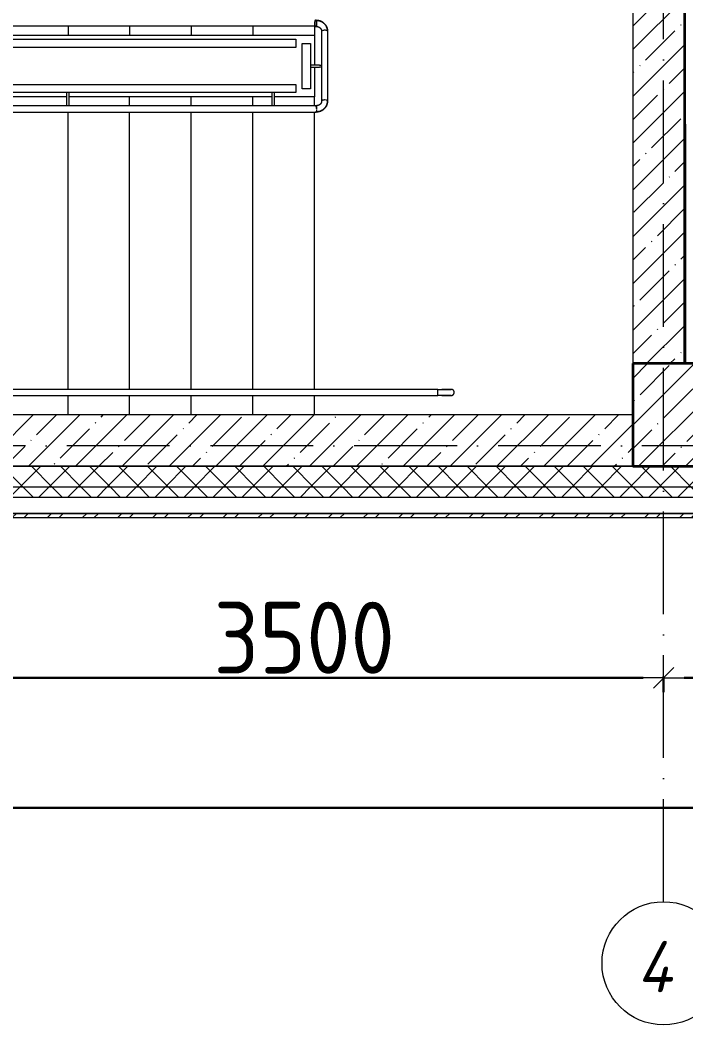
# Model space of a CAD drawing. Header units: millimetres. Extents: x -213536 to 1564669, y -45299 to 942238.
# Drawn here: x 435359 to 438601, y 422415 to 427309 of the extents above; entities that cross this region are included whole.
import ezdxf

# ---------------------------------------------------------------- set-up
doc = ezdxf.new("R2010")
doc.units = ezdxf.units.MM
doc.linetypes.add('50_200_ШТРИХ_1Т_ш5_п1_п1_', pattern=[700, 500, -100, 0, -100])
for name, color, linetype, lineweight in [('0-1', 7, 'Continuous', 5), ('0-2', 7, 'Continuous', 9), ('3) ЖБ 4м', 3, 'Continuous', 30), ('Контуры', 7, 'Continuous', 9), ('Линии подступенков', 7, 'Continuous', 9), ('Линии свеса', 7, 'Continuous', 9), ('Несущие колонны', 7, 'Continuous', 9), ('Несущие колонны-1', 7, 'Continuous', 35), ('Общие ребра', 7, 'Continuous', 9), ('Ограждение', 7, 'Continuous', 9), ('Оси', 7, 'Continuous', 9), ('Оси-1', 7, 'Continuous', 20), ('Оси-2', 7, '50_200_ШТРИХ_1Т_ш5_п1_п1_', 9), ('Размеры', 7, 'Continuous', 15), ('Стены-1', 7, 'Continuous', 13), ('Штриховка разреза-1', 7, 'Continuous', 9)]:
    doc.layers.add(name, color=color, linetype=linetype, lineweight=lineweight)
doc.layers.get('0-2').off()
doc.styles.add('ISOCPEUR_I_1', font='isocpeui.ttf', dxfattribs={"width": 0.85, "height": 2.5})
doc.styles.add('СПДС', font='isocpeur.ttf', dxfattribs={"width": 0.9})
doc.dimstyles.new('Размера А3', dxfattribs={"dimtxt": 200, "dimasz": 100, "dimexe": 70, "dimexo": 100, "dimgap": 20, "dimtad": 1, "dimdec": 0, "dimrnd": 10, "dimzin": 0, "dimdsep": 46, "dimtxsty": 'СПДС', "dimblk": 'ARROWHEAD_6', "dimcen": 1, "dimclrd": 256, "dimclre": 256, "dimclrt": 256, "dimazin": 0, "dimtfac": 1, "dimtdec": 0, "dimtmove": 2, "dimatfit": 3, "dimfxl": 1, "dimtolj": 1, "dimtzin": 0, "dimarcsym": 0})
pattern_1 = [(45, (0, 0), (-70.71068, 70.71068), []), (135, (0, 0), (-70.71068, -70.71068), [])]
pattern_2 = [(45, (0, 0), (-114.0493, 114.0493), []), (45, (114.05, 0), (-114.0493, 114.0493), [201.612, -40.322, 3.353, -36.97])]

# ---------------------------------------------------------------- blocks, each defined once
blk = doc.blocks.new('Ось сетки - Круг_Ø6_00__ISO-2_5_0_9K_-16731441-АИ2_03_План отделки стен 3-го этажа _Часть 2_')
at = {"layer": 'Оси-1'}
blk.add_circle((0, 0), 3, dxfattribs=at)
blk = doc.blocks.new('ARROWHEAD_6')
at = {"color": 0, "linetype": 'Continuous'}
for p, q in [((-0.5, -0.5), (0.5, 0.5)), ((0, 0), (-1, 0))]:
    blk.add_line(p, q, dxfattribs=at)
blk = doc.blocks.new('*D4713')
at = {"layer": 'Defpoints', "color": 0, "transparency": 16777216}
for p in [(434992.1, 424211.7), (438492.1, 424211.7), (438492.1, 424105.6)]:
    blk.add_point(p, dxfattribs=at)
at = {"layer": 'Размеры', "lineweight": -2, "transparency": 16777216}
for p, q in [((434992.1, 424111.7), (434992.1, 424035.6)), ((435092.1, 424105.6), (438392.1, 424105.6)), ((438492.1, 424111.7), (438492.1, 424035.6))]:
    blk.add_line(p, q, dxfattribs=at)
at = {"layer": 'Размеры', "lineweight": -2, "transparency": 16777216, "xscale": 100, "yscale": 100, "zscale": 100, "rotation": 180}
blk.add_blockref('ARROWHEAD_6', (434992.1, 424105.6), dxfattribs=at)
at = {"layer": 'Размеры', "lineweight": -2, "transparency": 16777216, "xscale": 100, "yscale": 100, "zscale": 100}
blk.add_blockref('ARROWHEAD_6', (438492.1, 424105.6), dxfattribs=at)
at = {"layer": 'Размеры', "transparency": 16777216, "insert": (436742.1, 424300.6), "char_height": 350, "width": 2.488, "attachment_point": 5, "style": 'СПДС'}
blk.add_mtext('\\A1;3500', dxfattribs=at)
blk = doc.blocks.new('*D4714')
at = {"layer": 'Defpoints', "color": 0, "transparency": 16777216}
for p in [(438492.1, 424211.7), (440792.1, 424211.7), (440792.1, 424105.6)]:
    blk.add_point(p, dxfattribs=at)
at = {"layer": 'Размеры', "lineweight": -2, "transparency": 16777216}
for p, q in [((438492.1, 424111.7), (438492.1, 424035.6)), ((438592.1, 424105.6), (440692.1, 424105.6)), ((440792.1, 424111.7), (440792.1, 424035.6))]:
    blk.add_line(p, q, dxfattribs=at)
at = {"layer": 'Размеры', "lineweight": -2, "transparency": 16777216, "xscale": 100, "yscale": 100, "zscale": 100, "rotation": 180}
blk.add_blockref('ARROWHEAD_6', (438492.1, 424105.6), dxfattribs=at)
at = {"layer": 'Размеры', "lineweight": -2, "transparency": 16777216, "xscale": 100, "yscale": 100, "zscale": 100}
blk.add_blockref('ARROWHEAD_6', (440792.1, 424105.6), dxfattribs=at)
at = {"layer": 'Размеры', "transparency": 16777216, "insert": (439642.1, 424300.6), "char_height": 350, "width": 2.488, "attachment_point": 5, "style": 'СПДС'}
blk.add_mtext('\\A1;2300', dxfattribs=at)
blk = doc.blocks.new('*D4743')
at = {"layer": 'Defpoints', "color": 0, "transparency": 16777216}
for p in [(430692.1, 423578.1), (534192.1, 423578.1), (534192.1, 423472.1)]:
    blk.add_point(p, dxfattribs=at)
at = {"layer": 'Размеры', "lineweight": -2, "transparency": 16777216}
for p, q in [((430692.1, 423478.1), (430692.1, 423402.1)), ((430792.1, 423472.1), (534092.1, 423472.1)), ((534192.1, 423478.1), (534192.1, 423402.1))]:
    blk.add_line(p, q, dxfattribs=at)
at = {"layer": 'Размеры', "lineweight": -2, "transparency": 16777216, "xscale": 100, "yscale": 100, "zscale": 100, "rotation": 180}
blk.add_blockref('ARROWHEAD_6', (430692.1, 423472.1), dxfattribs=at)
at = {"layer": 'Размеры', "lineweight": -2, "transparency": 16777216, "xscale": 100, "yscale": 100, "zscale": 100}
blk.add_blockref('ARROWHEAD_6', (534192.1, 423472.1), dxfattribs=at)
at = {"layer": 'Размеры', "transparency": 16777216, "insert": (482442.1, 423667.1), "char_height": 350, "width": 3.544, "attachment_point": 5, "style": 'СПДС'}
blk.add_mtext('\\A1;103500', dxfattribs=at)
blk = doc.blocks.new('О_Элемент ограждения_Обод_Труба_ГОСТ 8645-68 - О_Элемент ограждения_Обод_Труба_ГОСТ 8645-68-30985916-АИ2_03_План отделки стен 3-го этажа _Часть 2_')
at = {"layer": 'Ограждение'}
for p, q in [((-3720, 20), (0, 20)), ((-3720, -20), (-3720, 20)), ((0, 20), (0, -20)), ((0, -20), (-3720, -20))]:
    blk.add_line(p, q, dxfattribs=at)
blk = doc.blocks.new('О_Элемент поручня_Маршевый_Труба_ГОСТ 8732-78 - О_Элемент поручня_Маршевый_Труба_ГОСТ 8732-78-31468009-АИ2_03_План отделки стен 3-го этажа _Часть 2_')
at = {"layer": 'Ограждение'}
blk.add_line((-9.9, 0), (-3926, 0), dxfattribs=at)
at = {"layer": 'Ограждение', "flags": 128}
for points in [[(-3923.3, -24.9), (-3923.9, -27.3), (-3924.7, -29), (-3925.5, -29.9), (-3926.4, -29.9), (-3927.2, -29), (-3928, -27.3)], [(-3927.7, -26.4), (-3927.1, -27.6), (-3926.3, -28.4), (-3925.6, -28.4), (-3924.8, -27.6), (-3924.1, -26.1)]]:
    blk.add_lwpolyline(points, dxfattribs=at)
blk = doc.blocks.new('О_Кронштейн_Форма Г_Круг_ГОСТ 2590-2006 - О_Кронштейн_Форма Г_Круг_ГОСТ 2590-2006-31422595-АИ2_03_План отделки стен 3-го этажа _Часть 2_')
at = {"layer": 'Ограждение'}
for p, q in [((5894.2, 1665), (5894.2, 1720)), ((5904.2, 1720), (5904.2, 1665))]:
    blk.add_line(p, q, dxfattribs=at)
at = {"layer": 'Ограждение', "flags": 128}
for points in [[(5894.2, 1655), (5894.2, 1655.9), (5894.2, 1656.9), (5894.2, 1657.8), (5894.2, 1658.8), (5894.2, 1659.8), (5894.2, 1660.8), (5894.2, 1661.7), (5894.2, 1662.7), (5894.2, 1663.7), (5894.2, 1664.7), (5894.2, 1665)], [(5904.2, 1665), (5904.2, 1664), (5904.2, 1663), (5904.2, 1662), (5904.2, 1661), (5904.2, 1660), (5904.2, 1659.1), (5904.2, 1658.1), (5904.2, 1657.1), (5904.2, 1656.2), (5904.2, 1655.3)]]:
    blk.add_lwpolyline(points, dxfattribs=at)
blk = doc.blocks.new('О_Элемент поручня_Маршевый_Труба_ГОСТ 8732-78 - О_Элемент поручня_Маршевый_Труба_ГОСТ 8732-78-V98-АИ2_03_План отделки стен 3-го этажа _Часть 2_')
at = {"layer": 'Ограждение'}
for p, q in [((-9.9, 0), (-3926, 0)), ((-3926, -30), (-9.9, -30))]:
    blk.add_line(p, q, dxfattribs=at)
at = {"layer": 'Ограждение', "flags": 128}
for points in [[(-7.7, -3.3), (-8.3, -1.5), (-9.1, -0.4), (-9.9, 0)], [(-9.9, -30), (-9.1, -29.6), (-8.3, -28.5), (-7.7, -26.7), (-7.1, -24.4), (-6.7, -21.5), (-6.4, -18.3)]]:
    blk.add_lwpolyline(points, dxfattribs=at)
blk = doc.blocks.new('BSC_Колонна _Прямоугольная - 500х500-V104-АИ2_03_План отделки стен 3-го этажа _Часть 2_')
at = {"layer": 'Несущие колонны'}
h = blk.add_hatch(dxfattribs=at)
h.set_pattern_fill('FP_94', color=256, style=0, pattern_type=2)
h.set_pattern_definition([(45, (-7900, -150), (-114.0493, 114.0493), []), (45, (-7785.95, -150), (-114.0493, 114.0493), [201.613, -40.323, 3.353, -36.97])])
h.paths.add_polyline_path([(-250, -250), (250, -250), (250, 250), (-250, 250)], flags=0)
at = {"layer": 'Несущие колонны-1'}
for p, q in [((250, 250), (-250, 250)), ((-250, 250), (-250, -250)), ((250, -250), (250, 250)), ((-250, -250), (250, -250))]:
    blk.add_line(p, q, dxfattribs=at)
blk = doc.blocks.new('О_Элемент ограждения_Обод_Труба_ГОСТ 8645-68 - О_Элемент ограждения_Обод_Труба_ГОСТ 8645-68-V270-АИ2_03_План отделки стен 3-го этажа _Часть 2_')
at = {"layer": 'Ограждение'}
for p, q in [((-220, 20), (0, 20)), ((-220, -20), (-220, 20)), ((0, 20), (0, -20)), ((0, -20), (-220, -20))]:
    blk.add_line(p, q, dxfattribs=at)
blk = doc.blocks.new('О_Элемент поручня_Торцевой_Труба_ГОСТ 8732-78 - О_Элемент поручня_Торцевой_Труба_ГОСТ 8732-78-V271-АИ2_03_План отделки стен 3-го этажа _Часть 2_')
at = {"layer": 'Ограждение'}
for p, q in [((-4.8, 30), (-344.3, 30)), ((-344.3, 0), (-4.8, 0))]:
    blk.add_line(p, q, dxfattribs=at)
for centre, start_param, end_param in [((-344.3, 15), 3.141593, 3.364478), ((-344.3, 15), 6.021386, 6.057759), ((-344.3, 15), 3.403392, 4.712389), ((-344.3, 15), 5.235988, 5.497787), ((-4.8, 15), 5.759587, 6.283185), ((-4.8, 15), 3.141593, 3.403392), ((-4.8, 15), 5.567113, 5.713362), ((-4.8, 15), 4.712391, 4.949708), ((-4.8, 15), 4.462687, 4.712389)]:
    blk.add_ellipse(centre, major_axis=(0, 15), ratio=0.317305, start_param=start_param, end_param=end_param, dxfattribs=at)
blk = doc.blocks.new('О_Элемент поручня_Загиб_Труба_ГОСТ 8732-78 - О_Элемент поручня_Загиб_Труба_ГОСТ 8732-78-V272-АИ2_03_План отделки стен 3-го этажа _Часть 2_')
at = {"layer": 'Ограждение'}
for p, q in [((6110, 2071.9), (6110, 2071.4)), ((6110, 2041.9), (6110, 2071.9)), ((6110, 2042.4), (6110, 2041.9))]:
    blk.add_line(p, q, dxfattribs=at)
at = {"layer": 'Ограждение', "flags": 128}
for points in [[(6165, 2019), (6165, 2021.1), (6164.8, 2023.3), (6164.6, 2025.4), (6164.3, 2027.6), (6163.9, 2029.7), (6163.4, 2031.8), (6162.8, 2033.8), (6162.1, 2035.9), (6161.4, 2037.9), (6160.5, 2039.9), (6159.6, 2041.8), (6158.6, 2043.7), (6157.6, 2045.6), (6156.4, 2047.4), (6155.2, 2049.2), (6153.9, 2050.9), (6152.5, 2052.6), (6151.1, 2054.2), (6149.6, 2055.7), (6148, 2057.2), (6146.4, 2058.7), (6144.7, 2060), (6143, 2061.3), (6141.2, 2062.6), (6139.4, 2063.7), (6137.5, 2064.8), (6135.6, 2065.8), (6133.7, 2066.8), (6131.7, 2067.6), (6129.7, 2068.4), (6127.6, 2069.1), (6125.6, 2069.8), (6123.5, 2070.3), (6121.4, 2070.8), (6119.2, 2071.2), (6117.1, 2071.5), (6114.9, 2071.7), (6112.8, 2071.9), (6110.6, 2071.9), (6110, 2071.9)], [(6163.5, 2019), (6163.5, 2021.1), (6163.3, 2023.2), (6163.1, 2025.2), (6162.8, 2027.3), (6162.4, 2029.4), (6161.9, 2031.4), (6161.4, 2033.4), (6160.7, 2035.4), (6160, 2037.3), (6159.2, 2039.3), (6158.3, 2041.2), (6157.3, 2043), (6156.3, 2044.8), (6155.2, 2046.6), (6154, 2048.3), (6152.7, 2050), (6151.4, 2051.6), (6150, 2053.2), (6148.5, 2054.7), (6147, 2056.1), (6145.4, 2057.5), (6143.8, 2058.9), (6142.1, 2060.1), (6140.4, 2061.3), (6138.6, 2062.4), (6136.8, 2063.5), (6135, 2064.5), (6133.1, 2065.4), (6131.1, 2066.2), (6129.2, 2067), (6127.2, 2067.7), (6125.2, 2068.3), (6123.1, 2068.9), (6121.1, 2069.3), (6119, 2069.7), (6116.9, 2070), (6114.8, 2070.2), (6112.7, 2070.4), (6110.6, 2070.4), (6110, 2070.4)], [(6110, 2041.9), (6111, 2041.9), (6112.1, 2041.8), (6113.1, 2041.8), (6114.1, 2041.6), (6115.1, 2041.4), (6116.1, 2041.2), (6117.1, 2041), (6118.1, 2040.7), (6119, 2040.4), (6120, 2040), (6120.9, 2039.6), (6121.8, 2039.2), (6122.7, 2038.7), (6123.6, 2038.2), (6124.4, 2037.7), (6125.2, 2037.2), (6126, 2036.6), (6126.8, 2036), (6127.5, 2035.3), (6128.2, 2034.7), (6128.9, 2034), (6129.5, 2033.3), (6130.1, 2032.6), (6130.7, 2031.8), (6131.2, 2031.1), (6131.7, 2030.3), (6132.2, 2029.5), (6132.6, 2028.7), (6133, 2027.9), (6133.4, 2027), (6133.7, 2026.2), (6134, 2025.4), (6134.3, 2024.5), (6134.5, 2023.6), (6134.7, 2022.8), (6134.8, 2021.9), (6134.9, 2021), (6135, 2020.1), (6135, 2019.2), (6135, 2019)]]:
    blk.add_lwpolyline(points, dxfattribs=at)
at = {"layer": 'Ограждение'}
for major_axis, start_param, end_param in [((15, 0), 2.923138, 3.141593), ((15, 0), 1.902818, 2.517638), ((-15, 0), 4.712391, 4.949101), ((15, 0), 1.071633, 1.570798), ((15, 0), 0.322886, 0.957006), ((15, 0), 0, 0.161443)]:
    blk.add_ellipse((6150, 2019), major_axis=major_axis, ratio=0.317305, start_param=start_param, end_param=end_param, dxfattribs=at)
blk = doc.blocks.new('О_Элемент поручня_Загиб_Труба_ГОСТ 8732-78 - О_Элемент поручня_Загиб_Труба_ГОСТ 8732-78-V273-АИ2_03_План отделки стен 3-го этажа _Часть 2_')
at = {"layer": 'Ограждение'}
for p, q in [((6110, 1656.5), (6110, 1656.5)), ((6110, 1642.5), (6110, 1656.2))]:
    blk.add_line(p, q, dxfattribs=at)
at = {"layer": 'Ограждение', "flags": 128}
for points in [[(6110, 1626.5), (6112.2, 1626.6), (6114.3, 1626.7), (6116.5, 1626.9), (6118.6, 1627.2), (6120.8, 1627.6), (6122.9, 1628), (6125, 1628.5), (6127.1, 1629.2), (6129.1, 1629.8), (6131.2, 1630.6), (6133.2, 1631.5), (6135.1, 1632.4), (6137, 1633.4), (6138.9, 1634.4), (6140.7, 1635.6), (6142.5, 1636.8), (6144.3, 1638.1), (6146, 1639.4), (6147.6, 1640.8), (6149.2, 1642.3), (6150.7, 1643.9), (6152.1, 1645.4), (6153.5, 1647.1), (6154.8, 1648.8), (6156.1, 1650.6), (6157.3, 1652.4), (6158.3, 1654.2), (6159.4, 1656.1), (6160.3, 1658.1), (6161.2, 1660), (6161.9, 1662), (6162.6, 1664.1), (6163.2, 1666.1), (6163.7, 1668.2), (6164.2, 1670.3), (6164.5, 1672.5), (6164.8, 1674.6), (6164.9, 1676.7), (6165, 1678.9), (6165, 1679.5)], [(6135, 1679.5), (6135, 1678.6), (6134.9, 1677.7), (6134.8, 1676.8), (6134.7, 1675.9), (6134.5, 1675.1), (6134.3, 1674.2), (6134.1, 1673.3), (6133.8, 1672.5), (6133.5, 1671.6), (6133.1, 1670.8), (6132.8, 1670), (6132.3, 1669.2), (6131.9, 1668.4), (6131.4, 1667.6), (6130.8, 1666.8), (6130.3, 1666.1), (6129.7, 1665.4), (6129.1, 1664.6), (6128.4, 1664), (6127.7, 1663.3), (6127, 1662.7), (6126.2, 1662), (6125.5, 1661.5), (6124.6, 1660.9), (6123.8, 1660.4), (6123, 1659.9), (6122.1, 1659.4), (6121.2, 1659), (6120.2, 1658.6), (6119.3, 1658.2), (6118.3, 1657.9), (6117.4, 1657.6), (6116.4, 1657.3), (6115.4, 1657.1), (6114.4, 1656.9), (6113.4, 1656.8), (6112.3, 1656.6), (6111.3, 1656.6), (6110.3, 1656.5), (6110, 1656.5)], [(6110, 1628), (6112.1, 1628.1), (6114.2, 1628.2), (6116.3, 1628.4), (6118.4, 1628.7), (6120.5, 1629), (6122.6, 1629.5), (6124.6, 1630), (6126.6, 1630.6), (6128.6, 1631.3), (6130.6, 1632), (6132.5, 1632.8), (6134.4, 1633.7), (6136.3, 1634.7), (6138.1, 1635.7), (6139.9, 1636.8), (6141.7, 1638), (6143.4, 1639.3), (6145, 1640.6), (6146.6, 1642), (6148.1, 1643.4), (6149.6, 1644.9), (6151, 1646.4), (6152.4, 1648), (6153.6, 1649.7), (6154.8, 1651.4), (6156, 1653.2), (6157, 1655), (6158, 1656.8), (6158.9, 1658.7), (6159.8, 1660.6), (6160.5, 1662.6), (6161.2, 1664.5), (6161.8, 1666.5), (6162.3, 1668.6), (6162.7, 1670.6), (6163, 1672.7), (6163.3, 1674.7), (6163.4, 1676.8), (6163.5, 1678.9), (6163.5, 1679.5)]]:
    blk.add_lwpolyline(points, dxfattribs=at)
at = {"layer": 'Ограждение'}
for major_axis, start_param, end_param in [((15, 0), 2.692794, 2.917193), ((15, 0), 2.468394, 2.62707), ((15, 0), 1.833599, 2.019595), ((15, 0), 1.570796, 1.795196), ((-15, 0), 3.403392, 4.712389), ((15, 0), 0, 0.222885)]:
    blk.add_ellipse((6150, 1679.5), major_axis=major_axis, ratio=0.317305, start_param=start_param, end_param=end_param, dxfattribs=at)
blk = doc.blocks.new('О_Элемент поручня_Площадочный_Одноуровневый_ГОСТ 8732-78 - О_Элемент поручня_Площадочный_Одноуровневый_ГОСТ 8732-78 2-V274-АИ2_03_План отделки стен 3-го этажа _Часть 2_')
at = {"layer": 'Ограждение'}
for p, q in [((4.9, 40), (0, 40)), ((0, 25), (0, 26.6)), ((0, 25), (0, 26.6)), ((0, 21.1), (0, 23.7)), ((0, 17.5), (0, 18.8)), ((0, 14.4), (0, 16.7)), ((0, 12), (0, 13.7)), ((0, 10), (4.9, 10)), ((4.4, 11.6), (4.9, 11.5))]:
    blk.add_line(p, q, dxfattribs=at)
at = {"layer": 'Ограждение', "flags": 128}
for points in [[(4.9, 10), (3.8, 10.4), (2.8, 11.5), (1.9, 13.3), (1.1, 15.6), (0.5, 18.5), (0.1, 21.7), (0, 23.7)], [(7.1, 11.5), (6.1, 10.4), (4.9, 10)]]:
    blk.add_lwpolyline(points, dxfattribs=at)
blk = doc.blocks.new('О_Элемент поручня_Площадочный_Одноуровневый_ГОСТ 8732-78 - О_Элемент поручня_Площадочный_Одноуровневый_ГОСТ 8732-78 2-V275-АИ2_03_План отделки стен 3-го этажа _Часть 2_')
at = {"layer": 'Ограждение'}
for p, q in [((9.9, 40), (4.9, 40)), ((4.9, 10), (6.1, 10.4)), ((4.9, 10), (9.9, 10)), ((9.9, 39.5), (9.9, 25)), ((9.9, 25), (9.9, 10.5))]:
    blk.add_line(p, q, dxfattribs=at)
at = {"layer": 'Ограждение', "flags": 128}
for points in [[(3.2, 39), (2.1, 37.3), (1.2, 34.9), (0.6, 32), (0.1, 28.6), (0, 25)], [(0, 25), (0.1, 21.7), (0.5, 18.5), (1.1, 15.6), (1.9, 13.3), (2.8, 11.5), (3.8, 10.4), (4.9, 10)], [(6.2, 39.5), (5.5, 39.9), (4.9, 40)]]:
    blk.add_lwpolyline(points, dxfattribs=at)
blk = doc.blocks.new('О_Кронштейн_Форма Г_Круг_ГОСТ 2590-2006 - О_Кронштейн_Форма Г_Круг_ГОСТ 2590-2006-31228197-АИ2_03_План отделки стен 3-го этажа _Часть 2_')
at = {"layer": 'Ограждение'}
for p, q in [((89825, 1855), (89780, 1855)), ((89780, 1845), (89825, 1845))]:
    blk.add_line(p, q, dxfattribs=at)
at = {"layer": 'Ограждение', "flags": 128}
for points in [[(89825, 1855), (89826, 1855), (89827, 1855), (89828, 1855), (89829, 1855), (89830, 1855), (89830.9, 1855), (89831.9, 1855), (89832.9, 1855), (89833.8, 1855), (89834.7, 1855)], [(89835, 1845), (89834.1, 1845), (89833.1, 1845), (89832.2, 1845), (89831.2, 1845), (89830.2, 1845), (89829.2, 1845), (89828.3, 1845), (89827.3, 1845), (89826.3, 1845), (89825.3, 1845), (89825, 1845)]]:
    blk.add_lwpolyline(points, dxfattribs=at)
blk = doc.blocks.new('О_Общий_Элемент поручня_Площадочный_Двухуровневый_С подрезкой_ГОСТ 8732-78 - О_Общий_Элемент поручня_Площадочный_Двухуровневый_С подрезкой_ГОСТ 8732-78-V276-АИ2_03_План отделки стен 3-го этажа _Часть 2_')
at = {"layer": 'Ограждение'}
for p, q in [((0, -10), (20, -10)), ((20, -40), (0, -40))]:
    blk.add_line(p, q, dxfattribs=at)
at = {"layer": 'Ограждение', "flags": 128}
for points in [[(20, -10), (21.8, -10), (23.6, -10), (25.4, -10), (27.2, -10), (28.9, -10), (30.7, -10), (32.4, -10), (34.2, -10), (35.9, -10), (37.5, -10), (39.2, -10), (40.8, -10), (42.4, -10), (43.9, -10), (45.4, -10), (46.9, -10), (48.3, -10), (49.7, -10), (51, -10), (52.3, -10), (53.5, -10), (54.7, -10), (55.8, -10), (56.9, -10), (57.9, -10), (58.8, -10), (59.7, -10), (60.5, -10), (61.3, -10), (61.9, -10), (62.6, -10), (63.1, -10), (63.6, -10), (64, -10), (64.3, -10), (64.6, -10), (64.8, -10), (64.9, -10), (65, -10), (65, -10)], [(65, -10), (65, -10), (64.9, -10), (64.7, -10), (64.4, -10), (64.1, -10), (63.7, -10), (63.2, -10), (62.7, -10), (62.1, -10), (61.4, -10), (60.7, -10), (59.9, -10), (59.1, -10), (58.1, -10), (57.1, -10), (56.1, -10), (55, -10), (53.8, -10), (52.6, -10), (51.4, -10), (50, -10), (48.7, -10), (47.3, -10), (45.8, -10), (44.3, -10), (42.8, -10), (41.2, -10), (39.6, -10), (38, -10), (36.3, -10), (34.6, -10), (32.9, -10), (31.2, -10), (29.4, -10), (27.6, -10), (25.9, -10), (24.1, -10), (22.3, -10), (20.5, -10), (20, -10)], [(65, -40), (65, -40), (64.9, -40), (64.7, -40), (64.4, -40), (64.1, -40), (63.7, -40), (63.2, -40), (62.7, -40), (62.1, -40), (61.4, -40), (60.7, -40), (59.9, -40), (59.1, -40), (58.1, -40), (57.1, -40), (56.1, -40), (55, -40), (53.8, -40), (52.6, -40), (51.4, -40), (50, -40), (48.7, -40), (47.3, -40), (45.8, -40), (44.3, -40), (42.8, -40), (41.2, -40), (39.6, -40), (38, -40), (36.3, -40), (34.6, -40), (32.9, -40), (31.2, -40), (29.4, -40), (27.6, -40), (25.9, -40), (24.1, -40), (22.3, -40), (20.5, -40), (20, -40)], [(20, -40), (21.8, -40), (23.6, -40), (25.4, -40), (27.2, -40), (28.9, -40), (30.7, -40), (32.4, -40), (34.2, -40), (35.9, -40), (37.5, -40), (39.2, -40), (40.8, -40), (42.4, -40), (43.9, -40), (45.4, -40), (46.9, -40), (48.3, -40), (49.7, -40), (51, -40), (52.3, -40), (53.5, -40), (54.7, -40), (55.8, -40), (56.9, -40), (57.9, -40), (58.8, -40), (59.7, -40), (60.5, -40), (61.3, -40), (61.9, -40), (62.6, -40), (63.1, -40), (63.6, -40), (64, -40), (64.3, -40), (64.6, -40), (64.8, -40), (64.9, -40), (65, -40), (65, -40)], [(80, -25), (80, -24.4), (80, -23.8), (79.9, -23.2), (79.8, -22.6), (79.7, -22), (79.6, -21.4), (79.4, -20.9), (79.2, -20.3), (79, -19.7), (78.8, -19.2), (78.6, -18.6), (78.3, -18.1), (78, -17.5), (77.7, -17), (77.4, -16.5), (77, -16), (76.7, -15.6), (76.3, -15.1), (75.9, -14.7), (75.5, -14.2), (75, -13.8), (74.6, -13.4), (74.1, -13.1), (73.6, -12.7), (73.1, -12.4), (72.6, -12.1), (72.1, -11.8), (71.5, -11.5), (71, -11.2), (70.4, -11), (69.9, -10.8), (69.3, -10.6), (68.7, -10.5), (68.1, -10.3), (67.5, -10.2), (67, -10.1), (66.4, -10.1), (65.8, -10), (65.2, -10), (65, -10)], [(65, -40), (65.6, -40), (66.2, -40), (66.8, -39.9), (67.4, -39.8), (68, -39.7), (68.6, -39.6), (69.1, -39.4), (69.7, -39.2), (70.3, -39), (70.8, -38.8), (71.4, -38.6), (71.9, -38.3), (72.5, -38), (73, -37.7), (73.5, -37.4), (74, -37), (74.4, -36.7), (74.9, -36.3), (75.3, -35.9), (75.8, -35.5), (76.2, -35), (76.6, -34.6), (76.9, -34.1), (77.3, -33.6), (77.6, -33.1), (77.9, -32.6), (78.2, -32.1), (78.5, -31.5), (78.8, -31), (79, -30.4), (79.2, -29.9), (79.4, -29.3), (79.5, -28.7), (79.7, -28.1), (79.8, -27.5), (79.9, -27), (79.9, -26.4), (80, -25.8), (80, -25.2), (80, -25)]]:
    blk.add_lwpolyline(points, dxfattribs=at)
blk = doc.blocks.new('О_Элемент поручня_Пристенный_Труба_ГОСТ 8732-78 - О_Элемент поручня_Пристенный_Труба_ГОСТ 8732-78-V278-АИ2_03_План отделки стен 3-го этажа _Часть 2_')
at = {"layer": 'Ограждение'}
for p, q in [((300, 30), (-4500, 30)), ((-4500, 0), (300, 0)), ((300, 0), (300, 30))]:
    blk.add_line(p, q, dxfattribs=at)
blk = doc.blocks.new('0125-Р-ОО-Ш2-АР-о_23_10_2024_rvt-1-АИ2_03_План отделки стен 3-го этажа _Часть 2_')
at = {"layer": 'Штриховка разреза-1'}
h = blk.add_hatch(dxfattribs=at)
h.set_pattern_fill('FP_2', color=256, style=0, pattern_type=2)
h.set_pattern_definition(pattern_2)
h.paths.add_polyline_path([(7900, 400), (7900, 3550), (7650, 3550), (7650, 400)], flags=0)
h = blk.add_hatch(dxfattribs=at)
h.set_pattern_fill('FP_2', color=256, style=0, pattern_type=2)
h.set_pattern_definition(pattern_2)
h.paths.add_polyline_path([(6659.7, -100), (7650, -100), (7650, 150), (150, 150), (150, -100), (6193.7, -100)], flags=0)
h = blk.add_hatch(dxfattribs=at)
h.set_pattern_fill('FP_81', color=256, style=0, pattern_type=2)
h.set_pattern_definition(pattern_1)
h.paths.add_polyline_path([(102188.9, -200), (103600, -200), (103600, -100), (94575, -100), (94575, -106), (94500, -106), (94500, -200), (98460.9, -200)], flags=0)
h.paths.add_polyline_path([(91850, -200), (92700, -200), (92700, -106), (92625, -106), (92625, -100), (84750, -100), (84750, -200), (91350, -200)], flags=0)
h.paths.add_polyline_path([(83549.1, -200), (83750, -200), (83750, -100), (82625, -100), (82625, -106), (82550, -106), (82550, -200), (82617.1, -200)], flags=0)
h.paths.add_polyline_path([(80675, -200), (80750, -200), (80750, -106), (80675, -106), (80675, -100), (79625, -100), (79625, -106), (79550, -106), (79550, -200), (79821.1, -200)], flags=0)
h.paths.add_polyline_path([(77750, -200), (77750, -100), (76625, -100), (76625, -106), (76550, -106), (76550, -200), (77250, -200)], flags=0)
h.paths.add_polyline_path([(73425, -200), (74750, -200), (74750, -100), (73425, -100), (73425, -106), (73350, -106), (73350, -200), (73356, -200)], flags=0)
h.paths.add_polyline_path([(70350, -200), (71550, -200), (71550, -106), (71475, -106), (71475, -100), (70425, -100), (70425, -106), (70350, -106)], flags=0)
h.paths.add_polyline_path([(67356, -200), (68550, -200), (68550, -100), (67425, -100), (67425, -106), (67350, -106), (67350, -200)], flags=0)
h.paths.add_polyline_path([(64909.2, -200), (65550, -200), (65550, -106), (65475, -106), (65475, -100), (64425, -100), (64425, -106), (64350, -106), (64350, -200)], flags=0)
h.paths.add_polyline_path([(62200, -200), (62550, -200), (62550, -106), (62475, -106), (62475, -100), (61425, -100), (61425, -106), (61350, -106), (61350, -200), (62113.2, -200)], flags=0)
h.paths.add_polyline_path([(59550, -200), (59550, -106), (59475, -106), (59475, -100), (58425, -100), (58425, -106), (58350, -106), (58350, -200), (59317.3, -200)], flags=0)
h.paths.add_polyline_path([(56521.3, -200), (56550, -200), (56550, -106), (56475, -106), (56475, -100), (55425, -100), (55425, -106), (55350, -106), (55350, -200), (55589.3, -200)], flags=0)
h.paths.add_polyline_path([(52350, -200), (53550, -200), (53550, -106), (53475, -106), (53475, -100), (52425, -100), (52425, -106), (52350, -106)], flags=0)
h.paths.add_polyline_path([(47475, -200), (47550, -200), (47550, -106), (47475, -106), (47475, -100), (46425, -100), (46425, -106), (46350, -106), (46350, -200), (47201.4, -200)], flags=0)
h.paths.add_polyline_path([(44405.4, -200), (44550, -200), (44550, -106), (44475, -106), (44475, -100), (43425, -100), (43425, -106), (43350, -106), (43350, -200), (43473.4, -200)], flags=0)
h.paths.add_polyline_path([(41550, -200), (41550, -106), (41475, -105.4), (41475, -100), (40150, -100), (40150, -200), (41544, -200)], flags=0)
h.paths.add_polyline_path([(38350, -200), (38350, -106), (38275, -106), (38275, -100), (37150, -100), (37150, -200), (37881.4, -200)], flags=0)
h.paths.add_polyline_path([(34153.5, -200), (35350, -200), (35350, -106), (35275, -106), (35275, -100), (34225, -100), (34225, -106), (34150, -106), (34150, -200)], flags=0)
h.paths.add_polyline_path([(32275, -200), (32350, -200), (32350, -106), (32275, -106), (32275, -100), (31150, -100), (31150, -200), (31650, -200)], flags=0)
h.paths.add_polyline_path([(28650, -200), (29350, -200), (29350, -106), (29275, -106), (29275, -100), (28150, -100), (28150, -200), (28561.5, -200)], flags=0)
h.paths.add_polyline_path([(25299.5, -200), (26350, -200), (26350, -106), (26275, -106), (26275, -100), (25225, -100), (25225, -106), (25150, -106), (25150, -200), (25225, -200)], flags=0)
h.paths.add_polyline_path([(17350, -200), (17350, -106), (17275, -106), (17275, -100), (16225, -100), (16225, -106), (16150, -106), (16150, -200), (17250, -200)], flags=0)
h.paths.add_polyline_path([(15150, -200), (15150, -106), (15075, -106), (15075, -100), (9825, -100), (9825, -106), (9750, -106), (9750, -200), (14581.6, -200)], flags=0)
h.paths.add_polyline_path([(8057.7, -200), (8750, -200), (8750, -106), (8675, -106), (8675, -100), (-100, -100), (-100, -200), (7125.7, -200)], flags=0)
h = blk.add_hatch(dxfattribs=at)
h.set_pattern_fill('FP_81', color=256, style=0, pattern_type=2)
h.set_pattern_definition(pattern_1)
h.paths.add_polyline_path([(103120.9, -250), (103700, -250), (103700, -200), (94500, -200), (94500, -250), (102188.9, -250)], flags=0)
h.paths.add_polyline_path([(92700, -250), (92700, -200), (84750, -200), (84750, -250), (91937, -250)], flags=0)
h.paths.add_polyline_path([(83549.1, -250), (83750, -250), (83750, -200), (82550, -200), (82550, -250), (82617.1, -250)], flags=0)
h.paths.add_polyline_path([(79821.1, -250), (80750, -250), (80750, -200), (79550, -200), (79550, -250)], flags=0)
h.paths.add_polyline_path([(77750, -250), (77750, -200), (76550, -200), (76550, -250), (77025.1, -250)], flags=0)
h.paths.add_polyline_path([(74229.1, -250), (74750, -250), (74750, -200), (73350, -200), (73350, -250)], flags=0)
h.paths.add_polyline_path([(70501.2, -250), (71550, -250), (71550, -200), (70350, -200), (70350, -250)], flags=0)
h.paths.add_polyline_path([(68550, -250), (68550, -200), (67350, -200), (67350, -250), (67705.2, -250)], flags=0)
h.paths.add_polyline_path([(64909.2, -250), (65550, -250), (65550, -200), (64350, -200), (64350, -250)], flags=0)
h.paths.add_polyline_path([(62550, -250), (62550, -200), (61350, -200), (61350, -250), (62113.2, -250)], flags=0)
h.paths.add_polyline_path([(59317.3, -250), (59550, -250), (59550, -200), (58350, -200), (58350, -250)], flags=0)
h.paths.add_polyline_path([(56521.3, -250), (56550, -250), (56550, -200), (55350, -200), (55350, -250), (55589.3, -250)], flags=0)
h.paths.add_polyline_path([(53550, -250), (53550, -200), (52350, -200), (52350, -250), (52793.3, -250)], flags=0)
h.paths.add_polyline_path([(46735.4, -250), (47550, -250), (47550, -200), (46350, -200), (46350, -250)], flags=0)
h.paths.add_polyline_path([(44550, -250), (44550, -200), (43350, -200), (43350, -250), (44405.4, -250)], flags=0)
h.paths.add_polyline_path([(41550, -250), (41550, -200), (40150, -200), (40150, -250), (40677.4, -250)], flags=0)
h.paths.add_polyline_path([(37881.4, -250), (38350, -250), (38350, -200), (37150, -200), (37150, -250), (37415.4, -250)], flags=0)
h.paths.add_polyline_path([(35085.5, -250), (35350, -250), (35350, -200), (34150, -200), (34150, -250), (34153.5, -250)], flags=0)
h.paths.add_polyline_path([(32350, -250), (32350, -200), (31150, -200), (31150, -250), (31357.5, -250)], flags=0)
h.paths.add_polyline_path([(28561.5, -250), (29350, -250), (29350, -200), (28150, -200), (28150, -250)], flags=0)
h.paths.add_polyline_path([(25765.5, -250), (26350, -250), (26350, -200), (25150, -200), (25150, -250), (25299.5, -250)], flags=0)
h.paths.add_polyline_path([(17350, -250), (17350, -200), (16150, -200), (16150, -250), (16445.6, -250)], flags=0)
h.paths.add_polyline_path([(14581.6, -250), (15150, -250), (15150, -200), (9750, -200), (9750, -250), (12717.6, -250)], flags=0)
h.paths.add_polyline_path([(8057.7, -250), (8750, -250), (8750, -200), (-200, -200), (-200, -250), (7125.7, -250)], flags=0)
h = blk.add_hatch(dxfattribs=at)
h.set_pattern_fill('FP_80', color=256, style=0, pattern_type=2)
h.set_pattern_definition([(45, (0, 0), (-85.5366, 85.5366), []), (45, (57.02, 0), (-85.5366, 85.5366), [])])
h.paths.add_polyline_path([(40665, -350), (40665, -330), (40151, -330), (40151, -350)], flags=0)
h.paths.add_polyline_path([(37150, -350), (38350, -350), (38350, -330), (37150, -330)], flags=0)
h.paths.add_polyline_path([(35085.5, -350), (35350, -350), (35350, -330), (34151, -330), (34151, -350), (34153.5, -350)], flags=0)
h.paths.add_polyline_path([(32350, -350), (32350, -330), (31150, -330), (31150, -350), (31357.5, -350)], flags=0)
h.paths.add_polyline_path([(29350, -350), (29350, -330), (28151, -330), (28151, -350), (28561.5, -350)], flags=0)
h.paths.add_polyline_path([(26350, -350), (26350, -330), (25150, -330), (25150, -350), (25765.5, -350)], flags=0)
h.paths.add_polyline_path([(16445.6, -350), (17350, -350), (17350, -330), (16150, -330), (16150, -350)], flags=0)
h.paths.add_polyline_path([(15150, -350), (15150, -330), (9750, -330), (9750, -350), (14581.6, -350)], flags=0)
h.paths.add_polyline_path([(8057.7, -350), (8750, -350), (8750, -330), (-330, -330), (-330, -350), (7125.7, -350)], flags=0)
at = {"layer": 'Контуры'}
for p, q in [((6100, 2045), (6100, 2000)), ((4600, 2000), (4900, 2000)), ((4900, 2000), (5200, 2000)), ((5200, 2000), (5500, 2000)), ((5500, 2000), (5800, 2000)), ((5800, 2000), (6100, 2000)), ((6100, 2000), (6100, 1853.8)), ((6100, 1844.4), (6100, 1700)), ((4894.4, 1700), (4600, 1700)), ((5200, 1700), (4903.9, 1700)), ((5500, 1700), (5200, 1700)), ((5800, 1700), (5500, 1700)), ((5894.4, 1700), (5800, 1700)), ((6100, 1700), (5903.9, 1700)), ((6100, 1655), (6100, 1700)), ((6100, 274.9), (6100, 1625)), ((6100, 150), (6100, 244.9))]:
    blk.add_line(p, q, dxfattribs=at)
at = {"layer": 'Линии подступенков'}
for p, q in [((4900, 2045.1), (4900, 2000)), ((5200, 2045.1), (5200, 2000)), ((5500, 2045.1), (5500, 2000)), ((5800, 2045), (5800, 2000)), ((6100, 2045), (6100, 2000)), ((5200, 1655), (5200, 1700)), ((5500, 1655), (5500, 1700)), ((5800, 1655), (5800, 1700)), ((6100, 1655), (6100, 1700)), ((4900, 274.9), (4900, 1625)), ((5200, 274.9), (5200, 1625)), ((5500, 274.9), (5500, 1625)), ((5800, 274.9), (5800, 1625)), ((6100, 274.9), (6100, 1625)), ((4900, 150), (4900, 244.9)), ((5200, 150), (5200, 244.9)), ((5500, 150), (5500, 244.9)), ((5800, 150), (5800, 244.9)), ((6100, 150), (6100, 244.9))]:
    blk.add_line(p, q, dxfattribs=at)
at = {"layer": 'Линии свеса'}
for p, q in [((4900, 2045.1), (4900, 2000)), ((5200, 2045.1), (5200, 2000)), ((5500, 2045.1), (5500, 2000)), ((5800, 2045), (5800, 2000)), ((5200, 1655), (5200, 1700)), ((5500, 1655), (5500, 1700)), ((5800, 1655), (5800, 1700)), ((4900, 274.9), (4900, 1625)), ((5200, 274.9), (5200, 1625)), ((5500, 274.9), (5500, 1625)), ((5800, 274.9), (5800, 1625)), ((4900, 150), (4900, 244.9)), ((5200, 150), (5200, 244.9)), ((5500, 150), (5500, 244.9)), ((5800, 150), (5800, 244.9))]:
    blk.add_line(p, q, dxfattribs=at)
at = {"layer": 'Общие ребра'}
for p, q in [((-100, -200), (8750, -200)), ((-100, -250), (8750, -250))]:
    blk.add_line(p, q, dxfattribs=at)
at = {"layer": 'Стены-1'}
for p, q in [((7650, 3550), (7650, 400)), ((7900, 400), (7900, 3550)), ((7650, 150), (150, 150)), ((7650, -100), (-100, -100)), ((150, -100), (7650, -100)), ((8750, -330), (-330, -330)), ((-100, -330), (8750, -330)), ((-330, -350), (8750, -350))]:
    blk.add_line(p, q, dxfattribs=at)
at = {"layer": '0-2'}
for name, p, rotation in [('О_Элемент поручня_Маршевый_Труба_ГОСТ 8732-78 - О_Элемент поручня_Маршевый_Труба_ГОСТ 8732-78-31468009-АИ2_03_План отделки стен 3-го этажа _Часть 2_', (2180.9, 2045), 180), ('О_Элемент поручня_Торцевой_Труба_ГОСТ 8732-78 - О_Элемент поручня_Торцевой_Труба_ГОСТ 8732-78-V271-АИ2_03_План отделки стен 3-го этажа _Часть 2_', (6165, 2023.8), 89.99999999999933), ('О_Элемент ограждения_Обод_Труба_ГОСТ 8645-68 - О_Элемент ограждения_Обод_Труба_ГОСТ 8645-68-30985916-АИ2_03_План отделки стен 3-го этажа _Часть 2_', (2289.3, 1960), 180), ('О_Элемент ограждения_Обод_Труба_ГОСТ 8645-68 - О_Элемент ограждения_Обод_Труба_ГОСТ 8645-68-V270-АИ2_03_План отделки стен 3-го этажа _Часть 2_', (6060, 1959.2), 89.99999999999972), ('О_Элемент поручня_Площадочный_Одноуровневый_ГОСТ 8732-78 - О_Элемент поручня_Площадочный_Одноуровневый_ГОСТ 8732-78 2-V274-АИ2_03_План отделки стен 3-го этажа _Часть 2_', (6110, 1666.5), 180)]:
    blk.add_blockref(name, p, dxfattribs=dict(at, rotation=rotation))
for name, p in [('О_Элемент поручня_Площадочный_Одноуровневый_ГОСТ 8732-78 - О_Элемент поручня_Площадочный_Одноуровневый_ГОСТ 8732-78 2-V275-АИ2_03_План отделки стен 3-го этажа _Часть 2_', (6100.1, 2031.9)), ('О_Элемент поручня_Загиб_Труба_ГОСТ 8732-78 - О_Элемент поручня_Загиб_Труба_ГОСТ 8732-78-V272-АИ2_03_План отделки стен 3-го этажа _Часть 2_', (0, 0)), ('О_Кронштейн_Форма Г_Круг_ГОСТ 2590-2006 - О_Кронштейн_Форма Г_Круг_ГОСТ 2590-2006-31228197-АИ2_03_План отделки стен 3-го этажа _Часть 2_', (-83700, -0.8)), ('О_Элемент ограждения_Обод_Труба_ГОСТ 8645-68 - О_Элемент ограждения_Обод_Труба_ГОСТ 8645-68-30985916-АИ2_03_План отделки стен 3-го этажа _Часть 2_', (6009.2, 1740)), ('О_Кронштейн_Форма Г_Круг_ГОСТ 2590-2006 - О_Кронштейн_Форма Г_Круг_ГОСТ 2590-2006-31422595-АИ2_03_План отделки стен 3-го этажа _Часть 2_', (-1000, 0)), ('О_Кронштейн_Форма Г_Круг_ГОСТ 2590-2006 - О_Кронштейн_Форма Г_Круг_ГОСТ 2590-2006-31422595-АИ2_03_План отделки стен 3-го этажа _Часть 2_', (0, 0)), ('О_Элемент поручня_Загиб_Труба_ГОСТ 8732-78 - О_Элемент поручня_Загиб_Труба_ГОСТ 8732-78-V273-АИ2_03_План отделки стен 3-го этажа _Часть 2_', (0, 0)), ('О_Элемент поручня_Маршевый_Труба_ГОСТ 8732-78 - О_Элемент поручня_Маршевый_Труба_ГОСТ 8732-78-V98-АИ2_03_План отделки стен 3-го этажа _Часть 2_', (6117.6, 1655)), ('BSC_Колонна _Прямоугольная - 500х500-V104-АИ2_03_План отделки стен 3-го этажа _Часть 2_', (7900, 150)), ('О_Элемент поручня_Пристенный_Труба_ГОСТ 8732-78 - О_Элемент поручня_Пристенный_Труба_ГОСТ 8732-78-V278-АИ2_03_План отделки стен 3-го этажа _Часть 2_', (6400.5, 244.9)), ('О_Общий_Элемент поручня_Площадочный_Двухуровневый_С подрезкой_ГОСТ 8732-78 - О_Общий_Элемент поручня_Площадочный_Двухуровневый_С подрезкой_ГОСТ 8732-78-V276-АИ2_03_План отделки стен 3-го этажа _Часть 2_', (6700.5, 284.9))]:
    blk.add_blockref(name, p, dxfattribs=at)
blk = doc.blocks.new('3этНиз')
at = {"layer": 'Общие ребра'}
blk.add_line((438597.1, 432635.4), (438597.1, 425635.4), dxfattribs=at)
at = {"layer": 'Стены-1'}
blk.add_line((438592.1, 432635.4), (438592.1, 425647.4), dxfattribs=at)
at = {"layer": '0-1'}
blk.add_blockref('0125-Р-ОО-Ш2-АР-о_23_10_2024_rvt-1-АИ2_03_План отделки стен 3-го этажа _Часть 2_', (430692.1, 425235.4), dxfattribs=at)
blk = doc.blocks.new('Ось 3 этаж')
at = {"layer": 'Оси-2'}
for p, q in [((438492.1, 423014.8), (438492.1, 477896.8)), ((536900.4, 425235.4), (428373.3, 425235.4))]:
    blk.add_line(p, q, dxfattribs=at)
at = {"layer": 'Оси-1', "xscale": 99.99999999999993, "yscale": 99.99999999999993, "zscale": 99.99999999999993}
blk.add_blockref('Ось сетки - Круг_Ø6_00__ISO-2_5_0_9K_-16731441-АИ2_03_План отделки стен 3-го этажа _Часть 2_', (438492.1, 422714.8), dxfattribs=at)
at = {"layer": 'Оси', "insert": (438361.4, 422823.5), "char_height": 250, "width": 223.671, "attachment_point": 1, "style": 'ISOCPEUR_I_1'}
blk.add_mtext('\\fISOCPEUR|b0|i1|c204|p34|;\\W.9;4', dxfattribs=at)
at = {"layer": 'Размеры'}
for base, p1, p2, picture, middle in [((438492.1, 424105.6), (434992.1, 424211.7), (438492.1, 424211.7), '*D4713', (436742.1, 424300.6)), ((440792.1, 424105.6), (438492.1, 424211.7), (440792.1, 424211.7), '*D4714', (439642.1, 424300.6)), ((534192.1, 423472.1), (430692.1, 423578.1), (534192.1, 423578.1), '*D4743', (482442.1, 423667.1))]:
    dim = blk.add_linear_dim(base=base, p1=p1, p2=p2, dimstyle='Размера А3', override={"dimtxt": 350}, dxfattribs=at)
    dim.commit()
    dim.dimension.update_dxf_attribs({"geometry": picture, "text_midpoint": middle})

msp = doc.modelspace()

# ---------------------------------------------------------------- linework, layer by layer
at = {"layer": '3) ЖБ 4м'}
msp.add_lwpolyline([(438842.1, 432929.4), (438842.1, 432635.4), (438592.1, 432635.4), (438597.1, 425635.4), (438842.1, 425635.4), (438842.1, 425385.4)], dxfattribs=at)

# ---------------------------------------------------------------- block references
at = {"color": 5, "lineweight": 30}
msp.add_blockref('Ось 3 этаж', (0, 0), dxfattribs=at)
at = {"layer": '3) ЖБ 4м'}
msp.add_blockref('3этНиз', (0, 0), dxfattribs=at)

doc.saveas('drawing.dxf')
